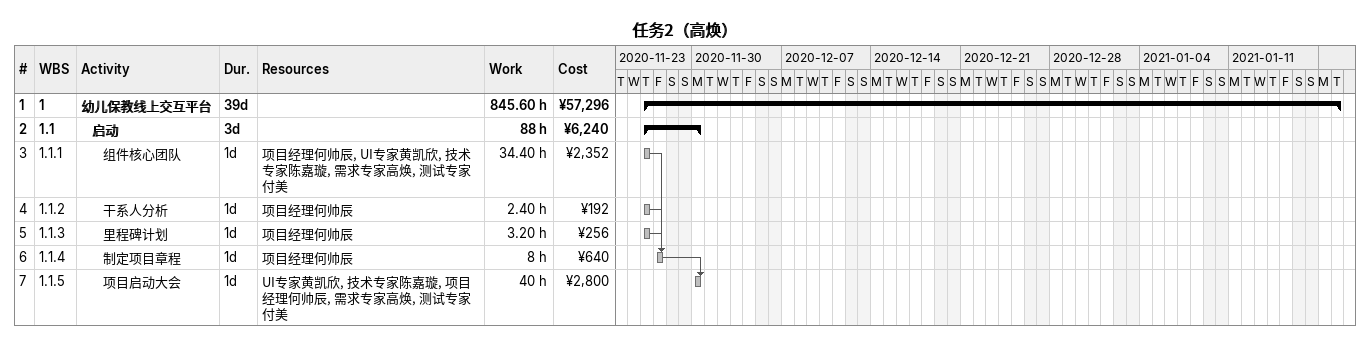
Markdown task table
任务2（高焕）

| ID | WBS | Task | Duration | Start | Finish | Predecessors | Resources | Work (h) | Cost (¥) |
|---|---|---|---|---|---|---|---|---|---|
| 1 | 1 | **幼儿保教线上交互平台** | 39d | 2020-11-26 | 2021-01-19 |  |  | 845.60 | 57296 |
| 2 | 1.1 | **启动** | 3d | 2020-11-26 | 2020-11-30 |  |  | 88 | 6240 |
| 3 | 1.1.1 | 组件核心团队 | 1d | 2020-11-26 | 2020-11-26 |  | 项目经理何帅辰, UI专家黄凯欣, 技术专家陈嘉璇, 需求专家高焕, 测试专家付美 | 34.40 | 2352 |
| 4 | 1.1.2 | 干系人分析 | 1d | 2020-11-26 | 2020-11-26 |  | 项目经理何帅辰 | 2.40 | 192 |
| 5 | 1.1.3 | 里程碑计划 | 1d | 2020-11-26 | 2020-11-26 |  | 项目经理何帅辰 | 3.20 | 256 |
| 6 | 1.1.4 | 制定项目章程 | 1d | 2020-11-27 | 2020-11-27 | 3, 4, 5 | 项目经理何帅辰 | 8 | 640 |
| 7 | 1.1.5 | 项目启动大会 | 1d | 2020-11-30 | 2020-11-30 | 6 | UI专家黄凯欣, 技术专家陈嘉璇, 项目经理何帅辰, 需求专家高焕, 测试专家付美 | 40 | 2800 |
